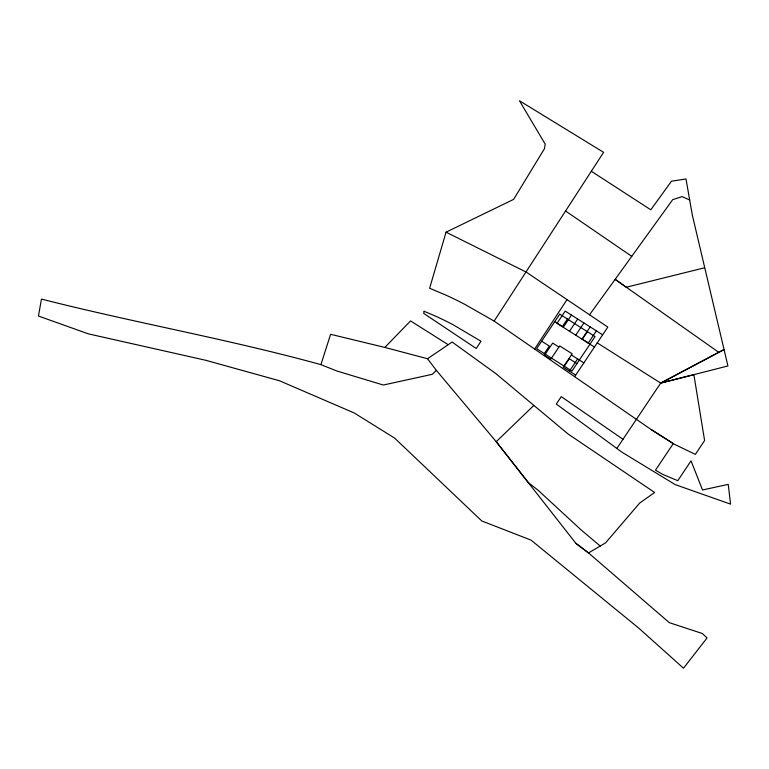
<?xml version="1.0" encoding="UTF-8"?>
<svg xmlns="http://www.w3.org/2000/svg" width="769" height="769" viewBox="0 0 769 769"><rect width="100%" height="100%" fill="white"/><g stroke="black" fill="none" stroke-linecap="round" stroke-linejoin="round"><path stroke-width="1.15" d="M494.14 321.096L603.617 152.329L519.488 100.797L545.231 144.207L544.375 148.811L513.625 199.382L446.049 232.18L429.611 288.269L445.597 294.988A343.685 335.149 -6.9 0 1 464.447 304.178L494.14 321.096L651.353 429.679L674.259 444.203L695.368 454.364L704.606 440.512L693.869 374.647L660.696 383.097L616.853 448.452L622.131 452.307L675.144 484.585L730.55 504.128L728.233 484.374L702.52 489.978L691.043 460.842L677.787 480.673L663.214 474.608L655.457 470.215L673.288 443.578L651.353 429.679M436.35 370.36L432.361 374.292L383.337 385.029L336.947 371.023L320.913 364.641L330.603 334.304L384.836 347.425L427.535 358.729L436.35 370.36L496.236 441.694L528.265 482.538L538.012 490.151L581.297 530.052L600.214 546.038L605.568 542.866L639.654 503.08L654.63 492.496L567.858 433.812L495.822 373.58L452.153 342.032L427.535 358.729M534.628 349.068L567.003 299.602M544.327 353.548L549.335 346.069L541.655 341.196M567.426 319.048L562.427 326.527L554.737 321.653M563.273 327.267L571.454 315.05M569.512 331.228L577.692 319.01M575.741 335.178L583.921 322.961M581.979 339.139L590.159 326.921M564.283 366.207L569.291 358.729L576.971 363.602M587.381 331.699L582.373 339.177L590.063 344.051M569.435 371.148L577.615 358.931M588.218 343.089L596.398 330.872M574.626 376.666L607.808 327.094L526.159 272.072L446.049 232.18M589.544 314.79L672.712 199.642L682.036 196.614L689.668 199.978L692.388 215.378L727.926 365.957L660.696 383.097L597.244 342.868M384.836 347.425L410.559 320.913L448.202 344.714M533.744 405.513L496.236 441.694L575.894 543.356L588.516 552.93L669.299 622.65L702.453 633.541L707.038 637.962L683.497 668.203L638.856 628.215L531.043 540.117L481.769 520.959L394.622 438.099L354.23 412.982L279.57 380.79L205.592 360.248L88.358 333.852L38.45 316.04L41.459 299.074C134.21 322.701 228.633 339.187 320.913 364.641M600.214 546.038L588.516 552.93L575.894 543.356M718.775 352.327L660.696 383.097L724.033 349.549L718.775 352.327L615.142 279.358L626.312 287.231L704.615 267.775M602.636 334.823L565.215 311.099L557.035 323.316L594.456 347.05M558.909 347.059L552.671 343.109L544.49 355.326L550.729 359.277L559.697 345.887L572.165 353.798L563.196 367.188L575.664 375.099M571.377 354.97L583.844 362.881M591.361 171.295L650.814 209.802L671.472 181.205L686.006 178.966L689.668 199.978M565.628 211.052L631.772 256.346M622.996 439.291L561.255 396.631L556.285 404.052L616.853 448.452M424.123 311.291L423.709 313.406L476.251 348.482L480.981 341.244L453.037 324.701A322.23 314.223 -6.9 0 0 431.909 314.559L424.123 311.291M559.745 314.175L536.647 348.674L571.963 371.081L595.062 336.572L559.745 314.175"/></g></svg>
